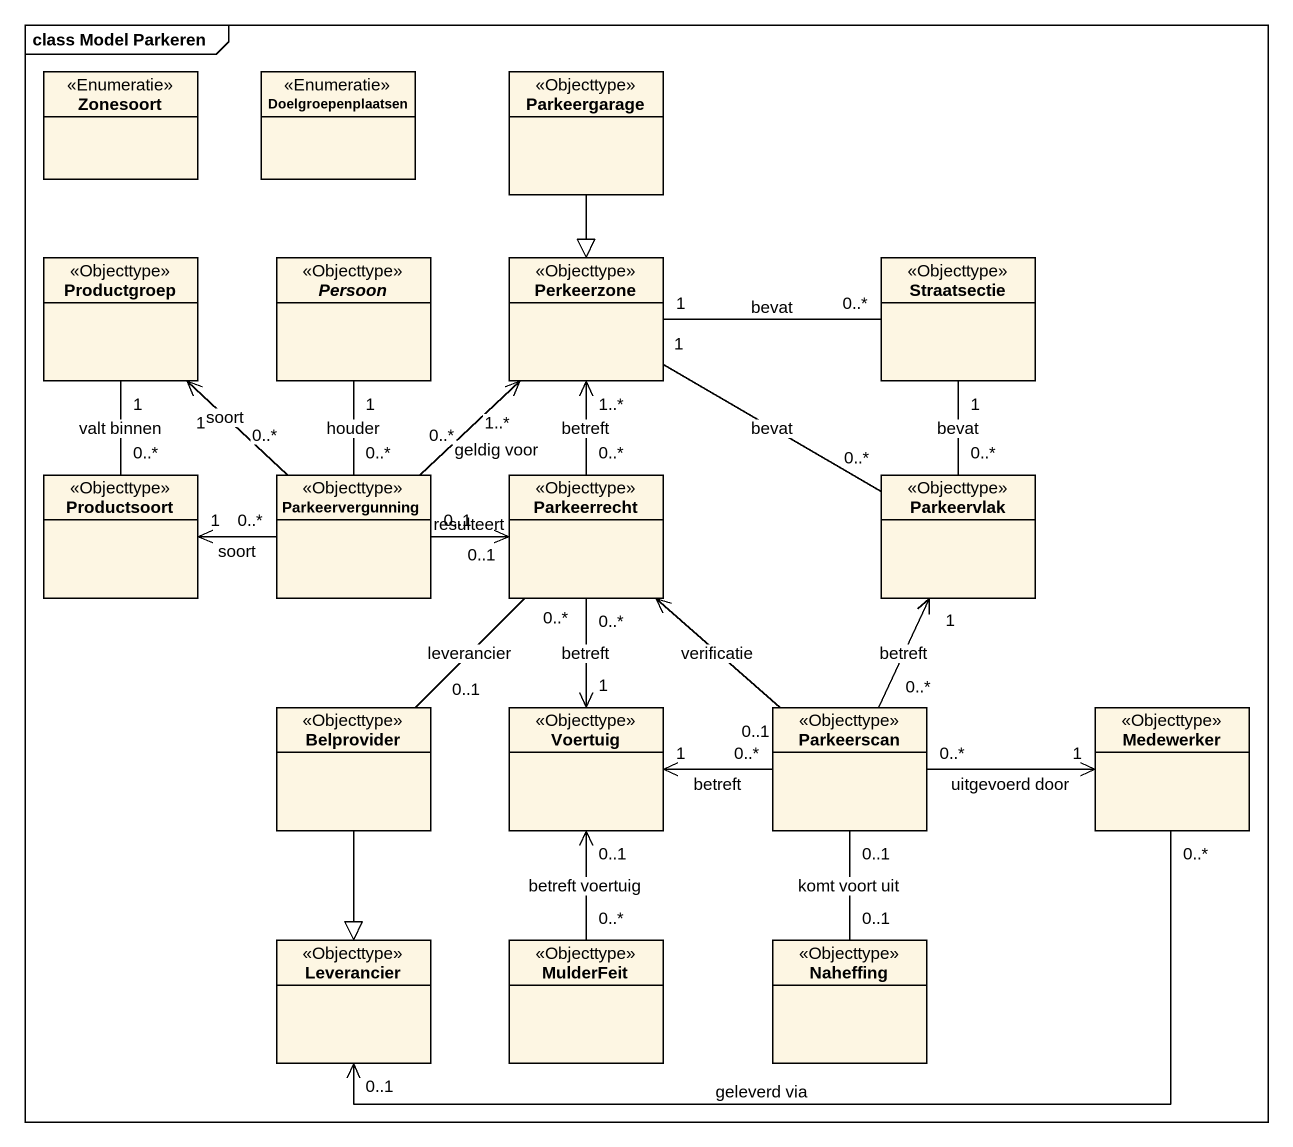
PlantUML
@startuml
mainframe class Model Parkeren
hide circle
hide empty members
enum Zonesoort <<Enumeratie>>
enum Doelgroepenplaatsen <<Enumeratie>>
class Parkeergarage <<Objecttype>>
class Productgroep <<Objecttype>>
abstract class Persoon <<Objecttype>>
class Perkeerzone <<Objecttype>>
class Straatsectie <<Objecttype>>
class Productsoort <<Objecttype>>
class Parkeervergunning <<Objecttype>>
class Parkeerrecht <<Objecttype>>
class Parkeervlak <<Objecttype>>
class Belprovider <<Objecttype>>
class Voertuig <<Objecttype>>
class Parkeerscan <<Objecttype>>
class Medewerker <<Objecttype>>
class Leverancier <<Objecttype>>
class MulderFeit <<Objecttype>>
class Naheffing <<Objecttype>>
Parkeergarage --|> Perkeerzone
Productgroep "1" <-- "0..*" Parkeervergunning : soort
Perkeerzone "1" -right- "0..*" Straatsectie : bevat
Perkeerzone "1" -right- "0..*" Parkeervlak : bevat
Straatsectie "1" -- "0..*" Parkeervlak : bevat
Productsoort "0..*" -up- "1" Productgroep : valt binnen
Productsoort "1" <-right- "0..*" Parkeervergunning : soort
Parkeervergunning "0..*" -up- "1" Persoon : houder
Parkeervergunning "0..*" -up-> "1..*" Perkeerzone : geldig voor
Parkeervergunning "0..1" -right-> "0..1" Parkeerrecht : resulteert
Parkeerrecht "0..*" -up-> "1..*" Perkeerzone : betreft
Parkeerrecht "0..*" -- "0..1" Belprovider : leverancier
Parkeerrecht "0..*" --> "1" Voertuig : betreft
Belprovider --|> Leverancier
Parkeerscan "0..1" -up-> Parkeerrecht : verificatie
Parkeerscan "0..*" -up-> "1" Parkeervlak : betreft
Parkeerscan "0..*" -left-> "1" Voertuig : betreft
Parkeerscan "0..*" -right-> "1" Medewerker : uitgevoerd door
Parkeerscan "0..1" -- "0..1" Naheffing : komt voort uit
Medewerker "0..*" -left-> "0..1" Leverancier : geleverd via
MulderFeit "0..*" -up-> "0..1" Voertuig : betreft voertuig
@enduml
